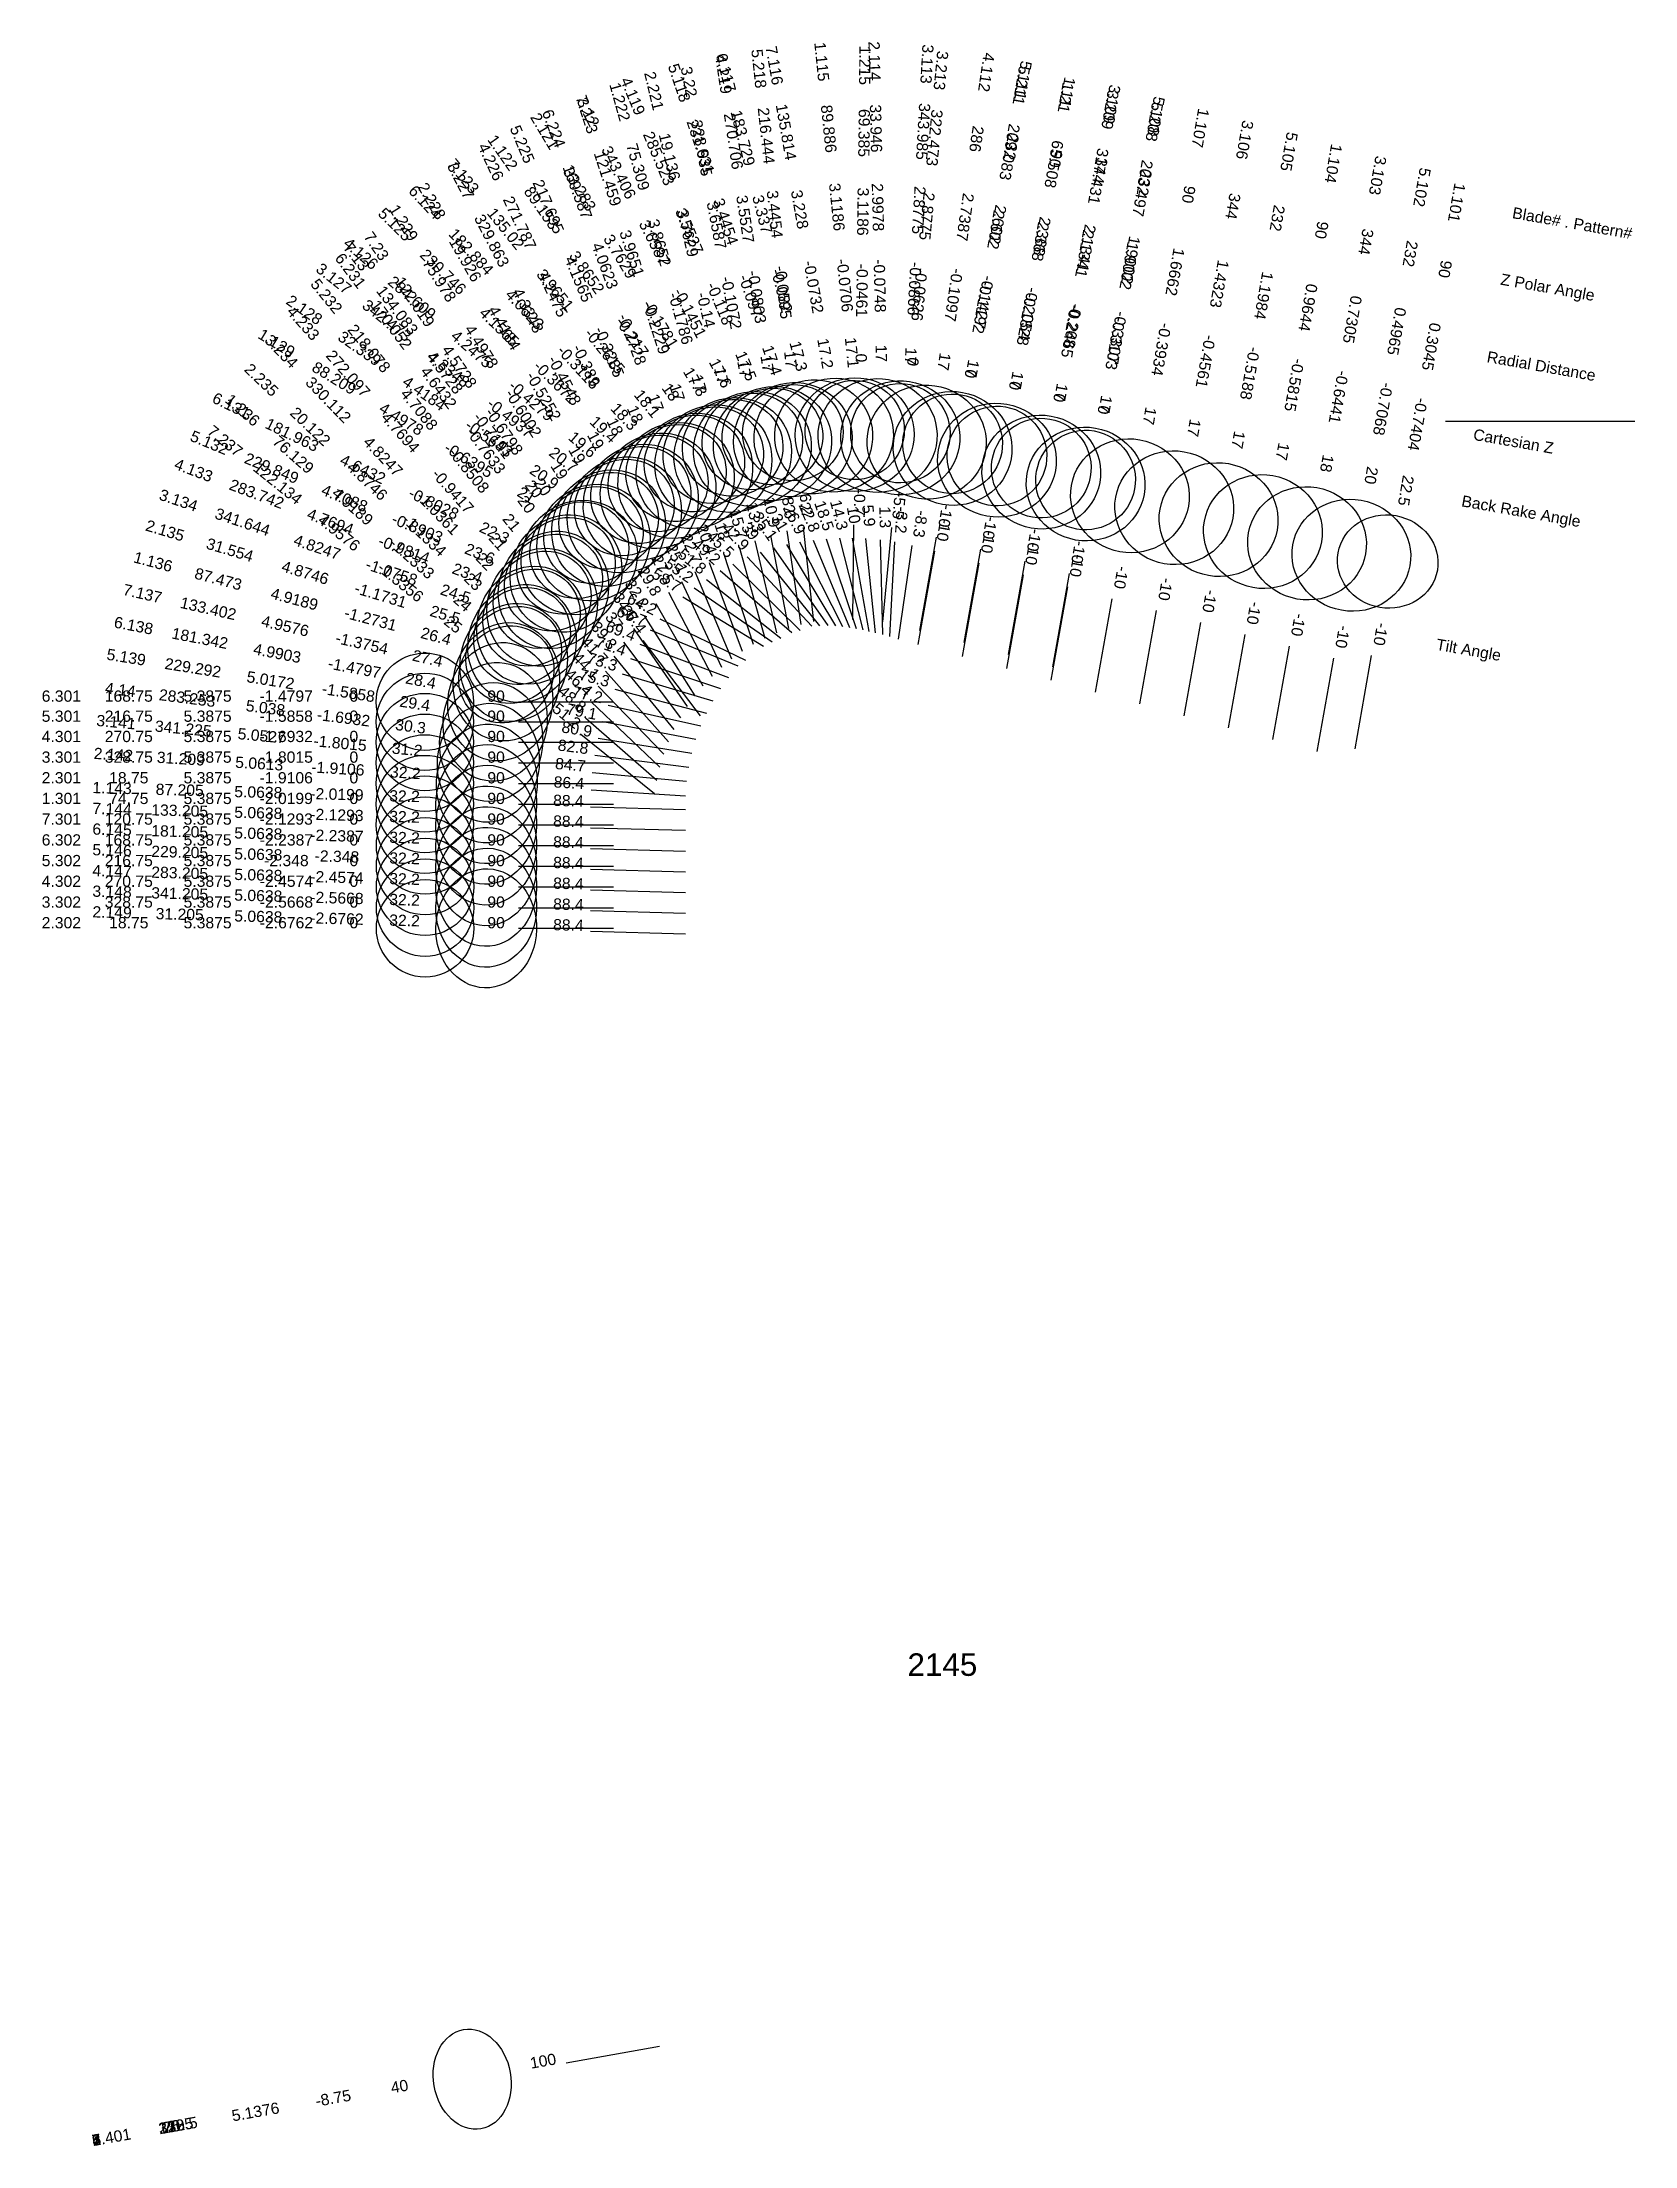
# Model space of a CAD drawing. Header units: inches. Extents: x 28.6 to 37, y 8.9 to 20.
import ezdxf
from ezdxf.enums import TextEntityAlignment as Align

# ---------------------------------------------------------------- set-up
doc = ezdxf.new("R2010")
doc.units = ezdxf.units.IN
doc.header["$MEASUREMENT"] = 0
for name, color, linetype, true_color in [('Blade_1', 30, 'Continuous', 0xff7f00), ('Blade_2', 7, 'Continuous', 0xcccc00), ('Blade_3', 7, 'Continuous', 0x00cc00), ('Blade_4', 7, 'Continuous', 0x00cccc), ('Blade_5', 7, 'Continuous', 0x0066cc), ('Blade_6', 190, 'Continuous', 0x7f00ff), ('Blade_7', 7, 'Continuous', 0xcc00cc)]:
    doc.layers.add(name, color=color, linetype=linetype, true_color=true_color)
doc.styles.get("Standard").update_dxf_attribs({"font": 'arial.ttf'})

msp = doc.modelspace()

# ---------------------------------------------------------------- linework, layer by layer
msp.add_line((36, 18), (37, 18))
at = {"layer": 'Blade_1'}
for p, q in [((32.875, 17.454), (32.869, 16.954)), ((32.271, 17.337), (32.406, 16.855)), ((32.452, 17.332), (32.739, 16.922)), ((32.938, 17.381), (32.989, 16.883)), ((33.545, 17.325), (33.458, 16.832)), ((33.536, 17.251), (33.449, 16.759)), ((31.973, 17.074), (32.4, 16.814)), ((34.238, 17.063), (34.151, 16.571)), ((31.77, 16.974), (32.037, 16.551)), ((34.94, 16.875), (34.853, 16.383)), ((35.608, 16.764), (35.521, 16.271)), ((31.614, 16.587), (32.098, 16.459)), ((31.46, 16.435), (31.836, 16.106)), ((31.107, 15.98), (31.607, 15.98)), ((31.487, 15.965), (31.987, 15.951)), ((31.358, 9.337), (31.851, 9.424))]:
    msp.add_line(p, q, dxfattribs=at)
for centre, major_axis, ratio in [((32.881, 17.929), (0.312, 0.032), 0.955758), ((32.881, 17.954), (0.262, -0.003), 1), ((32.135, 17.783), (0.257, 0.18), 0.951296), ((32.135, 17.821), (0.256, 0.072), 0.956305), ((33.632, 17.795), (0.309, -0.055), 0.956305), ((33.632, 17.817), (0.259, -0.046), 1), ((34.334, 17.607), (0.309, -0.055), 0.956305), ((31.502, 17.36), (0.163, 0.268), 0.933329), ((31.502, 17.4), (0.225, 0.142), 0.945519), ((35.036, 17.418), (0.309, -0.055), 0.956305), ((35.695, 17.26), (0.262, -0.046), 0.92388), ((31.081, 16.727), (0.08, 0.304), 0.89538), ((31.081, 16.767), (0.175, 0.2), 0.913545), ((30.612, 15.98), (0, 0.257), 1), ((30.936, 15.98), (0.009, 0.314), 0.846416), ((30.862, 9.25), (-0.046, 0.262), 0.766045)]:
    msp.add_ellipse(centre, major_axis=major_axis, ratio=ratio, dxfattribs=at)
at = {"layer": 'Blade_2'}
for p, q in [((32.353, 17.37), (32.468, 16.883)), ((32.521, 17.349), (32.779, 16.921)), ((33.015, 17.374), (33.027, 16.874)), ((32.034, 17.121), (32.445, 16.836)), ((31.832, 17.038), (32.08, 16.604)), ((31.654, 16.668), (32.133, 16.525)), ((31.49, 16.519), (31.852, 16.175)), ((31.107, 16.089), (31.607, 16.089)), ((31.489, 16.055), (31.988, 16.024)), ((31.107, 15.324), (31.607, 15.324)), ((31.487, 15.309), (31.987, 15.295)), ((31.358, 9.337), (31.851, 9.424))]:
    msp.add_line(p, q, dxfattribs=at)
for centre, major_axis, ratio in [((33.002, 17.925), (0.314, 0.007), 0.956058), ((32.237, 17.822), (0.269, 0.162), 0.952173), ((32.237, 17.86), (0.259, 0.061), 0.956305), ((31.582, 17.436), (0.179, 0.258), 0.934416), ((31.582, 17.475), (0.231, 0.132), 0.945519), ((31.125, 16.827), (0.09, 0.301), 0.902943), ((31.125, 16.867), (0.183, 0.193), 0.920505), ((30.612, 16.089), (0, 0.257), 1), ((30.939, 16.089), (0.019, 0.313), 0.846544), ((30.613, 15.324), (0, 0.257), 1), ((30.936, 15.324), (0.009, 0.314), 0.846416), ((30.862, 9.25), (-0.046, 0.262), 0.766045)]:
    msp.add_ellipse(centre, major_axis=major_axis, ratio=ratio, dxfattribs=at)
at = {"layer": 'Blade_3'}
for p, q in [((33.075, 17.44), (33.027, 16.942)), ((32.436, 17.398), (32.531, 16.907)), ((32.59, 17.363), (32.816, 16.917)), ((33.092, 17.363), (33.064, 16.864)), ((33.779, 17.261), (33.692, 16.769)), ((32.098, 17.165), (32.491, 16.855)), ((33.77, 17.189), (33.683, 16.696)), ((31.898, 17.099), (32.129, 16.655)), ((34.472, 17.001), (34.385, 16.508)), ((35.174, 16.813), (35.087, 16.32)), ((31.698, 16.748), (32.172, 16.589)), ((31.526, 16.602), (31.874, 16.243)), ((31.107, 16.198), (31.607, 16.198)), ((31.496, 16.147), (31.994, 16.101)), ((31.107, 15.433), (31.607, 15.433)), ((31.487, 15.418), (31.987, 15.404)), ((31.358, 9.337), (31.851, 9.424))]:
    msp.add_line(p, q, dxfattribs=at)
for centre, major_axis, ratio in [((33.122, 17.913), (0.314, -0.018), 0.956239), ((33.122, 17.937), (0.261, -0.025), 1), ((32.341, 17.855), (0.28, 0.142), 0.952982), ((32.341, 17.893), (0.261, 0.05), 0.956305), ((33.866, 17.732), (0.309, -0.055), 0.956305), ((33.866, 17.753), (0.259, -0.046), 1), ((31.665, 17.506), (0.194, 0.247), 0.935503), ((31.665, 17.545), (0.236, 0.123), 0.945519), ((34.568, 17.544), (0.309, -0.055), 0.956305), ((35.269, 17.356), (0.309, -0.055), 0.951057), ((31.175, 16.924), (0.1, 0.298), 0.910321), ((31.175, 16.964), (0.191, 0.185), 0.927184), ((30.612, 16.198), (0, 0.257), 1), ((30.947, 16.198), (0.029, 0.313), 0.855006), ((30.613, 15.433), (0, 0.257), 1), ((30.936, 15.433), (0.009, 0.314), 0.846416), ((30.862, 9.25), (-0.046, 0.262), 0.766045)]:
    msp.add_ellipse(centre, major_axis=major_axis, ratio=ratio, dxfattribs=at)
at = {"layer": 'Blade_4'}
for p, q in [((32.523, 17.422), (32.597, 16.927)), ((32.661, 17.373), (32.854, 16.912)), ((33.182, 17.345), (33.11, 16.85)), ((32.17, 17.212), (32.549, 16.886)), ((31.966, 17.155), (32.178, 16.702)), ((31.747, 16.824), (32.215, 16.648)), ((31.566, 16.682), (31.898, 16.309)), ((31.107, 16.307), (31.607, 16.307)), ((31.509, 16.238), (32.005, 16.175)), ((31.107, 15.543), (31.607, 15.543)), ((31.487, 15.527), (31.987, 15.513)), ((31.358, 9.337), (31.851, 9.424))]:
    msp.add_line(p, q, dxfattribs=at)
for centre, major_axis, ratio in [((32.447, 17.882), (0.29, 0.121), 0.953712), ((33.261, 17.89), (0.311, -0.045), 0.956305), ((32.447, 17.92), (0.263, 0.04), 0.956305), ((31.752, 17.572), (0.205, 0.238), 0.942065), ((31.752, 17.611), (0.241, 0.113), 0.951057), ((31.231, 17.019), (0.111, 0.294), 0.917496), ((31.231, 17.058), (0.199, 0.177), 0.93358), ((30.612, 16.307), (0, 0.257), 1), ((30.962, 16.307), (0.039, 0.312), 0.863399), ((30.613, 15.543), (0, 0.257), 1), ((30.936, 15.543), (0.009, 0.314), 0.846416), ((30.862, 9.25), (-0.046, 0.262), 0.766045)]:
    msp.add_ellipse(centre, major_axis=major_axis, ratio=ratio, dxfattribs=at)
at = {"layer": 'Blade_5'}
for p, q in [((32.609, 17.44), (32.663, 16.943)), ((32.73, 17.38), (32.889, 16.906)), ((33.311, 17.388), (33.224, 16.896)), ((32.237, 17.246), (32.594, 16.896)), ((33.302, 17.314), (33.215, 16.822)), ((32.038, 17.207), (32.231, 16.746)), ((34.004, 17.126), (33.917, 16.634)), ((34.013, 17.197), (33.926, 16.705)), ((31.801, 16.9), (32.264, 16.71)), ((34.706, 16.938), (34.619, 16.446)), ((31.61, 16.76), (31.927, 16.373)), ((35.408, 16.75), (35.321, 16.258)), ((31.107, 16.414), (31.607, 16.414)), ((31.527, 16.327), (32.021, 16.248)), ((31.107, 15.652), (31.607, 15.652)), ((31.487, 15.637), (31.987, 15.623)), ((31.358, 9.337), (31.851, 9.424))]:
    msp.add_line(p, q, dxfattribs=at)
for centre, major_axis, ratio in [((32.555, 17.903), (0.298, 0.1), 0.95436), ((32.555, 17.94), (0.264, 0.029), 0.956305), ((33.398, 17.857), (0.309, -0.055), 0.956305), ((33.398, 17.881), (0.259, -0.046), 1), ((34.1, 17.669), (0.309, -0.055), 0.956305), ((31.843, 17.633), (0.22, 0.224), 0.943127), ((31.843, 17.672), (0.245, 0.103), 0.951057), ((34.1, 17.69), (0.259, -0.046), 1), ((34.802, 17.481), (0.309, -0.055), 0.956305), ((35.503, 17.293), (0.309, -0.055), 0.939693), ((31.291, 17.11), (0.119, 0.29), 0.916561), ((31.291, 17.149), (0.206, 0.168), 0.93358), ((30.612, 16.414), (0, 0.257), 1), ((30.983, 16.414), (0.05, 0.31), 0.871639), ((30.613, 15.652), (0, 0.257), 1), ((30.936, 15.652), (0.009, 0.314), 0.846416), ((30.862, 9.25), (-0.046, 0.262), 0.766045)]:
    msp.add_ellipse(centre, major_axis=major_axis, ratio=ratio, dxfattribs=at)
at = {"layer": 'Blade_6'}
for p, q in [((32.8, 17.384), (32.924, 16.899)), ((32.113, 17.255), (32.287, 16.787)), ((32.313, 17.284), (32.654, 16.918)), ((31.853, 16.957), (32.304, 16.74)), ((31.66, 16.835), (31.961, 16.435)), ((31.107, 16.52), (31.607, 16.52)), ((31.551, 16.416), (32.042, 16.322)), ((31.107, 15.761), (31.607, 15.761)), ((31.487, 15.746), (31.987, 15.732)), ((31.358, 9.337), (31.851, 9.424))]:
    msp.add_line(p, q, dxfattribs=at)
for centre, major_axis, ratio in [((32.663, 17.918), (0.304, 0.078), 0.954919), ((31.938, 17.688), (0.23, 0.214), 0.949365), ((31.938, 17.727), (0.249, 0.093), 0.956305), ((31.357, 17.197), (0.137, 0.283), 0.925471), ((31.357, 17.237), (0.212, 0.16), 0.939693), ((30.612, 16.52), (0, 0.257), 1), ((31.01, 16.52), (0.059, 0.308), 0.87972), ((30.613, 15.761), (0, 0.257), 1), ((30.936, 15.761), (0.009, 0.314), 0.846416), ((30.862, 9.25), (-0.046, 0.262), 0.766045)]:
    msp.add_ellipse(centre, major_axis=major_axis, ratio=ratio, dxfattribs=at)
at = {"layer": 'Blade_7'}
for p, q in [((32.868, 17.384), (32.955, 16.891)), ((32.19, 17.298), (32.345, 16.823)), ((32.382, 17.31), (32.696, 16.921)), ((31.713, 16.906), (31.997, 16.494)), ((31.762, 16.843), (32.066, 16.446)), ((31.58, 16.502), (32.068, 16.392)), ((31.435, 16.349), (31.824, 16.036)), ((31.107, 15.871), (31.607, 15.871)), ((31.487, 15.855), (31.987, 15.842)), ((31.358, 9.337), (31.851, 9.424))]:
    msp.add_line(p, q, dxfattribs=at)
for centre, major_axis, ratio in [((32.772, 17.927), (0.309, 0.055), 0.955386), ((32.035, 17.738), (0.244, 0.197), 0.950356), ((32.035, 17.777), (0.253, 0.082), 0.956305), ((31.427, 17.281), (0.249, 0.191), 0.939561), ((31.427, 17.32), (0.219, 0.151), 0.939693), ((31.042, 16.625), (0.07, 0.306), 0.887634), ((31.042, 16.664), (0.167, 0.207), 0.906308), ((30.612, 15.871), (0, 0.257), 1), ((30.936, 15.871), (0.009, 0.314), 0.846416), ((30.862, 9.25), (-0.046, 0.262), 0.766044)]:
    msp.add_ellipse(centre, major_axis=major_axis, ratio=ratio, dxfattribs=at)

# ---------------------------------------------------------------- texts
for s, height, p in [('Blade# . Pattern#', 0.05937, (36.354, 19.102)), ('Z Polar Angle', 0.05937, (36.292, 18.751)), ('Radial Distance', 0.05937, (36.22, 18.342)), ('Cartesian Z', 0.05937, (36.148, 17.932)), ('Back Rake Angle', 0.05937, (36.086, 17.581)), ('Tilt Angle', 0.0594, (35.952, 16.824))]:
    msp.add_text(s, height=height, rotation=350).set_placement(p, align=Align.MIDDLE_LEFT)
msp.add_text('2145', height=0.1187).set_placement((33.344, 11.438), align=Align.MIDDLE_CENTER)
at = {"layer": 'Blade_1'}
for s, rotation, p in [('1.115', 275.8983, (32.678, 19.895)), ('1.215', 269.3, (32.905, 19.879)), ('1.222', 285.7, (31.613, 19.678)), ('1.21', 260, (33.966, 19.713)), ('1.11', 260, (33.975, 19.741)), ('89.886', 275.8983, (32.715, 19.541)), ('69.385', 269.3, (32.901, 19.522)), ('1.107', 260, (34.677, 19.553)), ('1.122', 305.0647, (30.999, 19.401)), ('75.309', 285.7, (31.709, 19.335)), ('65.508', 260, (33.904, 19.362)), ('1.104', 260, (35.379, 19.365)), ('90', 260, (33.913, 19.39)), ('89.153', 305.0647, (31.204, 19.109)), ('3.1186', 275.8983, (32.758, 19.128)), ('3.1186', 269.3, (32.895, 19.107)), ('90', 260, (34.615, 19.202)), ('1.101', 260, (36.03, 19.159)), ('1.229', 302.2, (30.475, 19.032)), ('3.8652', 285.7, (31.822, 18.935)), ('2.368', 260, (33.832, 18.953)), ('2.368', 260, (33.841, 18.981)), ('90', 260, (35.317, 19.014)), ('3.8652', 305.0647, (31.443, 18.769)), ('1.6662', 260, (34.543, 18.793)), ('75.978', 302.2, (30.664, 18.73)), ('-0.0706', 275.8983, (32.8, 18.714)), ('-0.0461', 269.3, (32.89, 18.691)), ('90', 260, (35.969, 18.808)), ('-0.1786', 285.7, (31.934, 18.535)), ('-0.1828', 260, (33.76, 18.544)), ('-0.2054', 260, (33.769, 18.572)), ('0.9644', 260, (35.245, 18.605)), ('1.129', 328.6748, (29.814, 18.388)), ('4.4978', 302.2, (30.886, 18.379)), ('-0.217', 305.0647, (31.682, 18.429)), ('17.1', 275.8983, (32.837, 18.36)), ('-0.3934', 260, (34.471, 18.384)), ('0.3045', 260, (35.896, 18.399)), ('0', 269.3, (32.886, 18.335)), ('-0.5815', 260, (35.173, 18.196)), ('88.209', 328.6748, (30.118, 18.203)), ('17', 285.7, (32.031, 18.192)), ('17', 260, (33.707, 18.221)), ('1.236', 318.8, (29.63, 18.037)), ('-0.6002', 302.2, (31.107, 18.027)), ('18', 305.0647, (31.886, 18.137)), ('0', 260, (33.698, 18.193)), ('-0.7404', 260, (35.824, 17.989)), ('4.4978', 328.6748, (30.473, 17.987)), ('17', 260, (34.409, 18.033)), ('76.129', 318.8, (29.898, 17.802)), ('17', 260, (35.111, 17.845)), ('-0.6395', 328.6748, (30.828, 17.771)), ('19', 302.2, (31.297, 17.725)), ('22.5', 260, (35.762, 17.639)), ('4.9189', 318.8, (30.211, 17.529)), ('21', 328.6748, (31.133, 17.585)), ('-0.7', 269.3, (32.877, 17.573)), ('5.9', 275.8983, (32.926, 17.499)), ('15.7', 285.7, (32.239, 17.451)), ('35.1', 305.0647, (32.383, 17.429)), ('-10', 260, (33.566, 17.442)), ('-1.2333', 318.8, (30.524, 17.255)), ('-10', 260, (33.557, 17.368)), ('1.136', 345.2618, (29.17, 17.23)), ('87.473', 345.2618, (29.514, 17.139)), ('58.7', 328.6748, (31.872, 17.136)), ('-10', 260, (34.259, 17.18)), ('4.9189', 345.2618, (29.916, 17.033)), ('32.2', 302.2, (31.707, 17.074)), ('-1.2731', 345.2618, (30.318, 16.928)), ('24', 318.8, (30.792, 17.02)), ('-10', 260, (34.96, 16.992)), ('26.4', 345.2618, (30.663, 16.837)), ('-10', 260, (35.629, 16.881)), ('75.3', 345.2618, (31.5, 16.617)), ('48.8', 318.8, (31.371, 16.513)), ('1.301', 360, (28.693, 15.98)), ('1.143', 358.4126, (28.96, 16.035)), ('74.75', 360, (29.049, 15.98)), ('87.205', 358.4126, (29.317, 16.025)), ('5.3875', 360, (29.465, 15.98)), ('5.0638', 358.4126, (29.732, 16.013)), ('-2.0199', 360, (29.88, 15.98)), ('-2.0199', 358.4126, (30.147, 16.002)), ('0', 360, (30.237, 15.98)), ('32.2', 358.4126, (30.504, 15.992)), ('90', 360, (30.988, 15.98)), ('88.4', 358.4126, (31.369, 15.968)), ('100', 10, (31.241, 9.317)), ('40', 10, (30.483, 9.183)), ('5.1376', 10, (29.723, 9.049)), ('-8.75', 10, (30.133, 9.121)), ('76.5', 10, (29.314, 8.977)), ('1.401', 10, (28.963, 8.915))]:
    msp.add_text(s, height=0.0594, rotation=rotation, dxfattribs=at).set_placement(p, align=Align.CENTER)
at = {"layer": 'Blade_2'}
for s, rotation, p in [('2.114', 271.3451, (32.956, 19.901)), ('2.221', 283.3, (31.793, 19.737)), ('33.946', 271.3451, (32.964, 19.545)), ('2.121', 300.9915, (31.219, 19.516)), ('19.136', 283.3, (31.875, 19.39)), ('33.283', 300.9915, (31.403, 19.211)), ('2.228', 299.8, (30.623, 19.148)), ('2.9978', 271.3451, (32.974, 19.129)), ('3.7629', 283.3, (31.971, 18.986)), ('19.926', 299.8, (30.8, 18.839)), ('3.7629', 300.9915, (31.617, 18.855)), ('-0.0748', 271.3451, (32.984, 18.714)), ('2.128', 325.2029, (29.959, 18.564)), ('-0.14', 283.3, (32.067, 18.581)), ('4.4184', 299.8, (31.007, 18.478)), ('-0.1781', 300.9915, (31.831, 18.498)), ('32.339', 325.2029, (30.251, 18.36)), ('17', 271.3451, (32.992, 18.358)), ('2.235', 316.4, (29.729, 18.197)), ('4.4184', 325.2029, (30.592, 18.123)), ('-0.5252', 299.8, (31.213, 18.118)), ('17.8', 300.9915, (32.014, 18.193)), ('17', 283.3, (32.149, 18.234)), ('20.122', 316.4, (29.987, 17.951)), ('-0.5643', 325.2029, (30.934, 17.886)), ('4.8746', 316.4, (30.288, 17.664)), ('20.9', 325.2029, (31.226, 17.683)), ('19', 299.8, (31.39, 17.809)), ('13.3', 283.3, (32.326, 17.486)), ('1.3', 271.3451, (33.012, 17.493)), ('2.135', 343.295, (29.232, 17.395)), ('-1.1334', 316.4, (30.589, 17.378)), ('31', 300.9915, (32.46, 17.451)), ('31.554', 343.295, (29.574, 17.293)), ('4.8746', 343.295, (29.972, 17.173)), ('29.8', 299.8, (31.773, 17.141)), ('55.2', 325.2029, (31.937, 17.189)), ('-1.1731', 343.295, (30.37, 17.054)), ('23', 316.4, (30.847, 17.132)), ('25.5', 343.295, (30.711, 16.951)), ('73.3', 343.295, (31.54, 16.703)), ('46.4', 316.4, (31.404, 16.601)), ('2.142', 356.442, (28.966, 16.212)), ('31.209', 356.442, (29.322, 16.19)), ('5.0613', 356.442, (29.736, 16.164)), ('2.301', 360, (28.693, 16.089)), ('18.75', 360, (29.049, 16.089)), ('5.3875', 360, (29.465, 16.089)), ('-1.9106', 360, (29.88, 16.089)), ('-1.9106', 356.442, (30.151, 16.138)), ('0', 360, (30.237, 16.089)), ('32.2', 356.442, (30.507, 16.116)), ('90', 360, (30.988, 16.089)), ('86.4', 356.442, (31.371, 16.063)), ('2.149', 358.4126, (28.96, 15.379)), ('31.205', 358.4126, (29.317, 15.369)), ('5.0638', 358.4126, (29.732, 15.357)), ('-2.6762', 358.4126, (30.147, 15.346)), ('32.2', 358.4126, (30.504, 15.336)), ('88.4', 358.4126, (31.369, 15.312)), ('100', 10, (31.241, 9.317)), ('40', 10, (30.483, 9.183)), ('5.1376', 10, (29.723, 9.049)), ('-8.75', 10, (30.133, 9.121)), ('20.5', 10, (29.314, 8.977)), ('2.401', 10, (28.963, 8.915))]:
    msp.add_text(s, height=0.0594, rotation=rotation, dxfattribs=at).set_placement(p, align=Align.CENTER)
for s, p in [('2.302', (28.693, 15.324)), ('18.75', (29.049, 15.324)), ('5.3875', (29.465, 15.324)), ('-2.6762', (29.881, 15.324)), ('0', (30.237, 15.324)), ('90', (30.988, 15.324))]:
    msp.add_text(s, height=0.0594, dxfattribs=at).set_placement(p, align=Align.CENTER)
at = {"layer": 'Blade_3'}
for s, rotation, p in [('3.113', 266.7905, (33.233, 19.887)), ('3.213', 264.5, (33.307, 19.854)), ('3.22', 280.9, (31.977, 19.787)), ('3.109', 260, (34.209, 19.678)), ('3.12', 296.8546, (31.448, 19.618)), ('343.985', 266.7905, (33.213, 19.531)), ('3.209', 260, (34.2, 19.649)), ('328.935', 280.9, (32.044, 19.437)), ('322.473', 264.5, (33.273, 19.499)), ('3.106', 260, (34.911, 19.49)), ('343.406', 296.8546, (31.609, 19.3)), ('317.431', 260, (34.138, 19.298)), ('3.227', 297.5, (30.775, 19.256)), ('344', 260, (34.147, 19.328)), ('3.103', 260, (35.613, 19.302)), ('2.8775', 266.7905, (33.19, 19.116)), ('3.6587', 280.9, (32.123, 19.029)), ('2.8775', 264.5, (33.233, 19.085)), ('344', 260, (34.849, 19.14)), ('329.863', 297.5, (30.939, 18.94)), ('3.6587', 296.8546, (31.797, 18.93)), ('2.1341', 260, (34.066, 18.889)), ('2.1341', 260, (34.075, 18.918)), ('344', 260, (35.551, 18.952)), ('3.127', 321.7594, (30.113, 18.73)), ('-0.0866', 266.7905, (33.167, 18.701)), ('-0.0626', 264.5, (33.193, 18.672)), ('1.4323', 260, (34.777, 18.73)), ('4.3348', 297.5, (31.131, 18.571)), ('-0.1451', 296.8546, (31.985, 18.559)), ('-0.1072', 280.9, (32.201, 18.62)), ('0.7305', 260, (35.479, 18.542)), ('342.473', 321.7594, (30.393, 18.509)), ('-0.2465', 260, (33.994, 18.48)), ('-0.268', 260, (34.003, 18.509)), ('3.234', 314.1, (29.833, 18.349)), ('-0.4561', 260, (34.705, 18.321)), ('4.3348', 321.7594, (30.719, 18.252)), ('-0.4548', 297.5, (31.323, 18.202)), ('17.6', 296.8546, (32.146, 18.241)), ('17', 266.7905, (33.147, 18.345)), ('0', 264.5, (33.159, 18.317)), ('330.112', 314.1, (30.081, 18.093)), ('17', 280.9, (32.269, 18.271)), ('-0.6441', 260, (35.407, 18.133)), ('-0.4937', 321.7594, (31.045, 17.995)), ('0', 260, (33.932, 18.129)), ('17', 260, (33.941, 18.158)), ('17', 260, (34.643, 17.97)), ('4.8247', 314.1, (30.37, 17.794)), ('19', 297.5, (31.488, 17.886)), ('20.7', 321.7594, (31.325, 17.774)), ('18', 260, (35.345, 17.782)), ('3.134', 341.4021, (29.302, 17.555)), ('-1.0361', 314.1, (30.66, 17.496)), ('10.9', 280.9, (32.414, 17.515)), ('26.9', 296.8546, (32.537, 17.469)), ('-5.5', 264.5, (33.086, 17.558)), ('-3.2', 266.7905, (33.098, 17.481)), ('341.644', 341.4021, (29.64, 17.441)), ('4.8247', 341.4021, (30.034, 17.308)), ('51.8', 321.7594, (32.005, 17.238)), ('-10', 260, (33.791, 17.306)), ('-10', 260, (33.8, 17.378)), ('-1.0758', 341.4021, (30.427, 17.176)), ('22', 314.1, (30.908, 17.24)), ('27.5', 297.5, (31.843, 17.204)), ('24.5', 341.4021, (30.765, 17.062)), ('-10', 260, (34.493, 17.118)), ('-10', 260, (35.194, 16.93)), ('44.1', 314.1, (31.443, 16.688)), ('71.4', 341.4021, (31.585, 16.786)), ('3.141', 354.6577, (28.979, 16.383)), ('341.225', 354.6577, (29.334, 16.349)), ('5.0527', 354.6577, (29.748, 16.311)), ('-1.8015', 354.6577, (30.162, 16.272)), ('3.301', 360, (28.693, 16.198)), ('328.75', 360, (29.049, 16.198)), ('5.3875', 360, (29.465, 16.198)), ('-1.8015', 360, (29.88, 16.198)), ('0', 360, (30.237, 16.198)), ('31.2', 354.6577, (30.516, 16.239)), ('90', 360, (30.988, 16.198)), ('84.7', 354.6577, (31.378, 16.158)), ('3.148', 358.4126, (28.96, 15.488)), ('341.205', 358.4126, (29.317, 15.478)), ('5.0638', 358.4126, (29.732, 15.467)), ('-2.5668', 358.4126, (30.147, 15.455)), ('32.2', 358.4126, (30.504, 15.445)), ('88.4', 358.4126, (31.369, 15.421)), ('100', 10, (31.241, 9.317)), ('40', 10, (30.483, 9.183)), ('5.1376', 10, (29.723, 9.049)), ('-8.75', 10, (30.133, 9.121)), ('330.5', 10, (29.314, 8.977)), ('3.401', 10, (28.963, 8.915))]:
    msp.add_text(s, height=0.0594, rotation=rotation, dxfattribs=at).set_placement(p, align=Align.CENTER)
for s, p in [('3.302', (28.693, 15.433)), ('328.75', (29.049, 15.433)), ('5.3875', (29.465, 15.433)), ('-2.5668', (29.881, 15.433)), ('0', (30.237, 15.433)), ('90', (30.988, 15.433))]:
    msp.add_text(s, height=0.0594, dxfattribs=at).set_placement(p, align=Align.CENTER)
at = {"layer": 'Blade_4'}
for s, rotation, p in [('4.219', 278.6, (32.159, 19.827)), ('4.112', 261.7, (33.547, 19.846)), ('4.119', 292.7641, (31.683, 19.705)), ('270.706', 278.6, (32.212, 19.474)), ('286', 261.7, (33.495, 19.494)), ('4.226', 295.1, (30.934, 19.357)), ('285.523', 292.7641, (31.82, 19.376)), ('271.787', 295.1, (31.086, 19.035)), ('3.5527', 292.7641, (31.981, 18.993)), ('3.5527', 278.6, (32.274, 19.063)), ('2.7387', 261.7, (33.435, 19.082)), ('4.126', 319.2409, (30.255, 18.863)), ('4.2475', 295.1, (31.262, 18.658)), ('-0.0803', 278.6, (32.336, 18.652)), ('-0.1097', 261.7, (33.375, 18.671)), ('284.609', 319.2409, (30.525, 18.63)), ('-0.118', 292.7641, (32.142, 18.61)), ('4.233', 311.7, (29.948, 18.498)), ('4.2475', 319.2409, (30.84, 18.359)), ('272.097', 311.7, (30.185, 18.232)), ('-0.389', 295.1, (31.438, 18.282)), ('17.5', 292.7641, (32.28, 18.281)), ('17', 278.6, (32.39, 18.3)), ('17', 261.7, (33.324, 18.319)), ('-0.4279', 319.2409, (31.155, 18.087)), ('4.7694', 311.7, (30.461, 17.922)), ('18', 295.1, (31.589, 17.959)), ('19.6', 319.2409, (31.425, 17.855)), ('4.133', 339.3898, (29.381, 17.714)), ('283.742', 339.3898, (29.714, 17.589)), ('-0.9417', 311.7, (30.738, 17.612)), ('8.6', 278.6, (32.505, 17.539)), ('22.8', 292.7641, (32.615, 17.483)), ('4.7694', 339.3898, (30.103, 17.443)), ('-8.3', 261.7, (33.199, 17.462)), ('-0.9814', 339.3898, (30.492, 17.296)), ('21', 311.7, (30.975, 17.346)), ('25.1', 295.1, (31.916, 17.263)), ('49.2', 319.2409, (32.08, 17.29)), ('23.4', 339.3898, (30.826, 17.171)), ('69.4', 339.3898, (31.636, 16.866)), ('41.7', 311.7, (31.487, 16.771)), ('4.14', 352.8048, (29.001, 16.554)), ('283.253', 352.8048, (29.354, 16.51)), ('5.038', 352.8048, (29.767, 16.458)), ('-1.6932', 352.8048, (30.179, 16.406)), ('4.301', 360, (28.693, 16.307)), ('270.75', 360, (29.049, 16.307)), ('5.3875', 360, (29.465, 16.307)), ('-1.6932', 360, (29.88, 16.307)), ('0', 360, (30.237, 16.307)), ('30.3', 352.8048, (30.533, 16.361)), ('90', 360, (30.988, 16.307)), ('82.8', 352.8048, (31.391, 16.253)), ('4.147', 358.4126, (28.96, 15.597)), ('283.205', 358.4126, (29.317, 15.587)), ('5.0638', 358.4126, (29.732, 15.576)), ('-2.4574', 358.4126, (30.147, 15.564)), ('32.2', 358.4126, (30.504, 15.555)), ('88.4', 358.4126, (31.369, 15.531)), ('100', 10, (31.241, 9.317)), ('40', 10, (30.483, 9.183)), ('5.1376', 10, (29.723, 9.049)), ('-8.75', 10, (30.133, 9.121)), ('272.5', 10, (29.314, 8.977)), ('4.401', 10, (28.963, 8.915))]:
    msp.add_text(s, height=0.0594, rotation=rotation, dxfattribs=at).set_placement(p, align=Align.CENTER)
for s, p in [('4.302', (28.693, 15.543)), ('270.75', (29.049, 15.543)), ('5.3875', (29.465, 15.543)), ('-2.4574', (29.881, 15.543)), ('0', (30.237, 15.543)), ('90', (30.988, 15.543))]:
    msp.add_text(s, height=0.0594, dxfattribs=at).set_placement(p, align=Align.CENTER)
at = {"layer": 'Blade_5'}
for s, rotation, p in [('5.118', 288.5245, (31.927, 19.777)), ('5.218', 276.2, (32.346, 19.858)), ('5.111', 260, (33.741, 19.804)), ('5.211', 260, (33.732, 19.777)), ('5.208', 260, (34.434, 19.585)), ('5.108', 260, (34.443, 19.616)), ('5.225', 292.7, (31.099, 19.451)), ('231.631', 288.5245, (32.04, 19.439)), ('216.444', 276.2, (32.385, 19.504)), ('209.083', 260, (33.67, 19.426)), ('232', 260, (33.679, 19.453)), ('5.105', 260, (35.145, 19.428)), ('203.497', 260, (34.372, 19.235)), ('232', 260, (34.381, 19.265)), ('5.102', 260, (35.847, 19.24)), ('217.695', 292.7, (31.237, 19.122)), ('3.4454', 276.2, (32.43, 19.09)), ('5.125', 315.5078, (30.434, 19.018)), ('3.4454', 288.5245, (32.172, 19.045)), ('2.602', 260, (33.598, 19.016)), ('2.602', 260, (33.607, 19.044)), ('232', 260, (35.083, 19.077)), ('230.746', 315.5078, (30.688, 18.768)), ('1.9002', 260, (34.3, 18.825)), ('1.9002', 260, (34.309, 18.856)), ('232', 260, (35.785, 18.889)), ('4.1565', 292.7, (31.397, 18.739)), ('-0.097', 288.5245, (32.304, 18.651)), ('-0.0595', 276.2, (32.475, 18.677)), ('-0.1427', 260, (33.535, 18.634)), ('1.1984', 260, (35.011, 18.668)), ('5.232', 309.3, (30.07, 18.642)), ('-0.1192', 260, (33.526, 18.607)), ('4.1565', 315.5078, (30.984, 18.477)), ('-0.3103', 260, (34.228, 18.416)), ('-0.3307', 260, (34.237, 18.446)), ('0.4965', 260, (35.713, 18.48)), ('218.078', 309.3, (30.295, 18.366)), ('-0.3285', 292.7, (31.558, 18.355)), ('17.4', 288.5245, (32.417, 18.313)), ('17', 276.2, (32.513, 18.323)), ('17', 260, (33.473, 18.283)), ('-0.5188', 260, (34.939, 18.258)), ('-0.3672', 315.5078, (31.281, 18.186)), ('0', 260, (33.464, 18.256)), ('4.7088', 309.3, (30.559, 18.044)), ('17', 260, (34.175, 18.095)), ('-0.7068', 260, (35.641, 18.07)), ('19.4', 315.5078, (31.535, 17.936)), ('18', 292.7, (31.695, 18.026)), ('0', 260, (34.166, 18.065)), ('5.132', 337.6793, (29.463, 17.86)), ('17', 260, (34.877, 17.907)), ('229.849', 337.6793, (29.792, 17.725)), ('-0.8508', 309.3, (30.822, 17.723)), ('4.7088', 337.6793, (30.177, 17.567)), ('20', 260, (35.579, 17.719)), ('6.2', 276.2, (32.596, 17.558)), ('18.5', 288.5245, (32.692, 17.493)), ('-10', 260, (33.332, 17.505)), ('-0.8903', 337.6793, (30.561, 17.409)), ('21', 309.3, (31.047, 17.447)), ('-10', 260, (33.323, 17.431)), ('23.6', 337.6793, (30.891, 17.274)), ('22.7', 292.7, (31.992, 17.317)), ('45.5', 315.5078, (32.152, 17.33)), ('-10', 260, (34.034, 17.314)), ('-10', 260, (34.025, 17.243)), ('-10', 260, (34.726, 17.055)), ('67.7', 337.6793, (31.692, 16.945)), ('39.3', 309.3, (31.535, 16.851)), ('-10', 260, (35.428, 16.867)), ('5.139', 350.9284, (29.031, 16.726)), ('229.292', 350.9284, (29.383, 16.67)), ('5.0172', 350.9284, (29.793, 16.604)), ('-1.5858', 350.9284, (30.204, 16.539)), ('29.4', 350.9284, (30.555, 16.482)), ('5.301', 360, (28.693, 16.414)), ('216.75', 360, (29.049, 16.414)), ('5.3875', 360, (29.465, 16.414)), ('-1.5858', 360, (29.88, 16.414)), ('0', 360, (30.237, 16.414)), ('90', 360, (30.988, 16.414)), ('80.9', 350.9284, (31.41, 16.346)), ('5.146', 358.4126, (28.96, 15.707)), ('229.205', 358.4126, (29.317, 15.697)), ('5.0638', 358.4126, (29.732, 15.685)), ('-2.348', 358.4126, (30.147, 15.674)), ('32.2', 358.4126, (30.504, 15.664)), ('88.4', 358.4126, (31.369, 15.64)), ('100', 10, (31.241, 9.317)), ('40', 10, (30.483, 9.183)), ('5.1376', 10, (29.723, 9.049)), ('-8.75', 10, (30.133, 9.121)), ('218.5', 10, (29.314, 8.977)), ('5.401', 10, (28.963, 8.915))]:
    msp.add_text(s, height=0.0594, rotation=rotation, dxfattribs=at).set_placement(p, align=Align.CENTER)
for s, p in [('5.302', (28.693, 15.652)), ('216.75', (29.049, 15.652)), ('5.3875', (29.465, 15.652)), ('-2.348', (29.881, 15.652)), ('0', (30.237, 15.652)), ('90', (30.988, 15.652))]:
    msp.add_text(s, height=0.0594, dxfattribs=at).set_placement(p, align=Align.CENTER)
at = {"layer": 'Blade_6'}
for s, rotation, p in [('6.117', 284.3446, (32.173, 19.833)), ('6.224', 290.4, (31.265, 19.535)), ('183.729', 284.3446, (32.262, 19.488)), ('169.587', 290.4, (31.39, 19.201)), ('6.124', 312.9055, (30.592, 19.136)), ('3.337', 284.3446, (32.365, 19.085)), ('182.884', 312.9055, (30.835, 18.875)), ('6.231', 307, (30.196, 18.777)), ('4.0623', 290.4, (31.535, 18.811)), ('-0.082', 284.3446, (32.468, 18.682)), ('4.0623', 312.9055, (31.118, 18.571)), ('170.052', 307, (30.411, 18.492)), ('-0.2728', 290.4, (31.679, 18.422)), ('-0.3116', 312.9055, (31.401, 18.266)), ('17.3', 284.3446, (32.556, 18.337)), ('4.6432', 307, (30.661, 18.16)), ('6.131', 334.2279, (29.577, 18.057)), ('17', 290.4, (31.804, 18.088)), ('181.963', 334.2279, (29.898, 17.902)), ('18.3', 312.9055, (31.643, 18.005)), ('-0.7633', 307, (30.911, 17.828)), ('4.6432', 334.2279, (30.272, 17.721)), ('-0.8028', 334.2279, (30.646, 17.54)), ('20', 307, (31.125, 17.544)), ('14.3', 284.3446, (32.77, 17.499)), ('22.3', 334.2279, (30.967, 17.385)), ('20.4', 290.4, (32.072, 17.367)), ('42.9', 312.9055, (32.232, 17.371)), ('37', 307, (31.588, 16.929)), ('64.2', 334.2279, (31.746, 17.009)), ('6.138', 349.1292, (29.069, 16.893)), ('181.342', 349.1292, (29.419, 16.826)), ('4.9903', 349.1292, (29.827, 16.747)), ('-1.4797', 349.1292, (30.235, 16.669)), ('28.4', 349.1292, (30.585, 16.602)), ('6.301', 360, (28.693, 16.52)), ('168.75', 360, (29.049, 16.52)), ('5.3875', 360, (29.465, 16.52)), ('-1.4797', 360, (29.88, 16.52)), ('0', 360, (30.237, 16.52)), ('90', 360, (30.988, 16.52)), ('79.1', 349.1292, (31.435, 16.439)), ('6.145', 358.4126, (28.96, 15.816)), ('181.205', 358.4126, (29.317, 15.806)), ('5.0638', 358.4126, (29.732, 15.795)), ('-2.2387', 358.4126, (30.147, 15.783)), ('32.2', 358.4126, (30.504, 15.773)), ('88.4', 358.4126, (31.369, 15.749)), ('100', 10, (31.241, 9.317)), ('40', 10, (30.483, 9.183)), ('5.1376', 10, (29.723, 9.049)), ('-8.75', 10, (30.133, 9.121)), ('170.5', 10, (29.314, 8.977)), ('6.401', 10, (28.963, 8.915))]:
    msp.add_text(s, height=0.0594, rotation=rotation, dxfattribs=at).set_placement(p, align=Align.CENTER)
for s, p in [('6.302', (28.693, 15.761)), ('168.75', (29.049, 15.761)), ('5.3875', (29.465, 15.761)), ('-2.2387', (29.881, 15.761)), ('0', (30.237, 15.761)), ('90', (30.988, 15.761))]:
    msp.add_text(s, height=0.0594, dxfattribs=at).set_placement(p, align=Align.CENTER)
at = {"layer": 'Blade_7'}
for s, rotation, p in [('7.116', 280.0336, (32.428, 19.873)), ('7.223', 288, (31.439, 19.611)), ('135.814', 280.0336, (32.49, 19.522)), ('7.123', 308.9711, (30.792, 19.275)), ('121.459', 288, (31.549, 19.272)), ('3.228', 280.0336, (32.562, 19.113)), ('135.02', 308.9711, (31.016, 18.998)), ('7.23', 304.6, (30.332, 18.908)), ('3.9651', 288, (31.677, 18.877)), ('7.13', 307.4072, (30.227, 18.851)), ('3.9651', 308.9711, (31.277, 18.675)), ('-0.0732', 280.0336, (32.635, 18.704)), ('134.083', 307.4072, (30.443, 18.568)), ('122.019', 304.6, (30.534, 18.614)), ('-0.2229', 288, (31.806, 18.482)), ('-0.2615', 308.9711, (31.539, 18.352)), ('17.2', 280.0336, (32.697, 18.353)), ('4.5728', 307.4072, (30.695, 18.238)), ('4.5728', 304.6, (30.77, 18.272)), ('18.1', 308.9711, (31.763, 18.075)), ('17', 288, (31.916, 18.143)), ('-0.7191', 307.4072, (30.948, 17.908)), ('-0.6798', 304.6, (31.006, 17.93)), ('7.237', 321.2, (29.539, 17.873)), ('122.134', 321.2, (29.817, 17.65)), ('20', 307.4072, (31.164, 17.625)), ('20', 304.6, (31.209, 17.637)), ('10', 280.0336, (32.847, 17.501)), ('4.9576', 321.2, (30.141, 17.389)), ('18', 288, (32.154, 17.411)), ('39', 308.9711, (32.307, 17.402)), ('-1.3356', 321.2, (30.465, 17.129)), ('7.137', 347.2081, (29.115, 17.062)), ('133.402', 347.2081, (29.462, 16.983)), ('34.6', 304.6, (31.646, 17.003)), ('37.4', 307.4072, (31.69, 16.937)), ('4.9576', 347.2081, (29.868, 16.891)), ('25', 321.2, (30.743, 16.905)), ('-1.3754', 347.2081, (30.273, 16.799)), ('27.4', 347.2081, (30.62, 16.72)), ('77.2', 347.2081, (31.464, 16.529)), ('51.2', 321.2, (31.342, 16.423)), ('7.301', 360, (28.693, 15.871)), ('7.144', 358.4126, (28.96, 15.925)), ('120.75', 360, (29.049, 15.871)), ('133.205', 358.4126, (29.317, 15.916)), ('5.3875', 360, (29.465, 15.871)), ('5.0638', 358.4126, (29.732, 15.904)), ('-2.1293', 360, (29.88, 15.871)), ('-2.1293', 358.4126, (30.147, 15.893)), ('0', 360, (30.237, 15.871)), ('32.2', 358.4126, (30.504, 15.883)), ('90', 360, (30.988, 15.871)), ('88.4', 358.4126, (31.369, 15.859)), ('100', 10, (31.241, 9.317)), ('40', 10, (30.483, 9.183)), ('5.1376', 10, (29.723, 9.049)), ('-8.75', 10, (30.133, 9.121)), ('122.5', 10, (29.314, 8.977)), ('7.401', 10, (28.963, 8.915))]:
    msp.add_text(s, height=0.0594, rotation=rotation, dxfattribs=at).set_placement(p, align=Align.CENTER)

doc.saveas('drawing.dxf')
